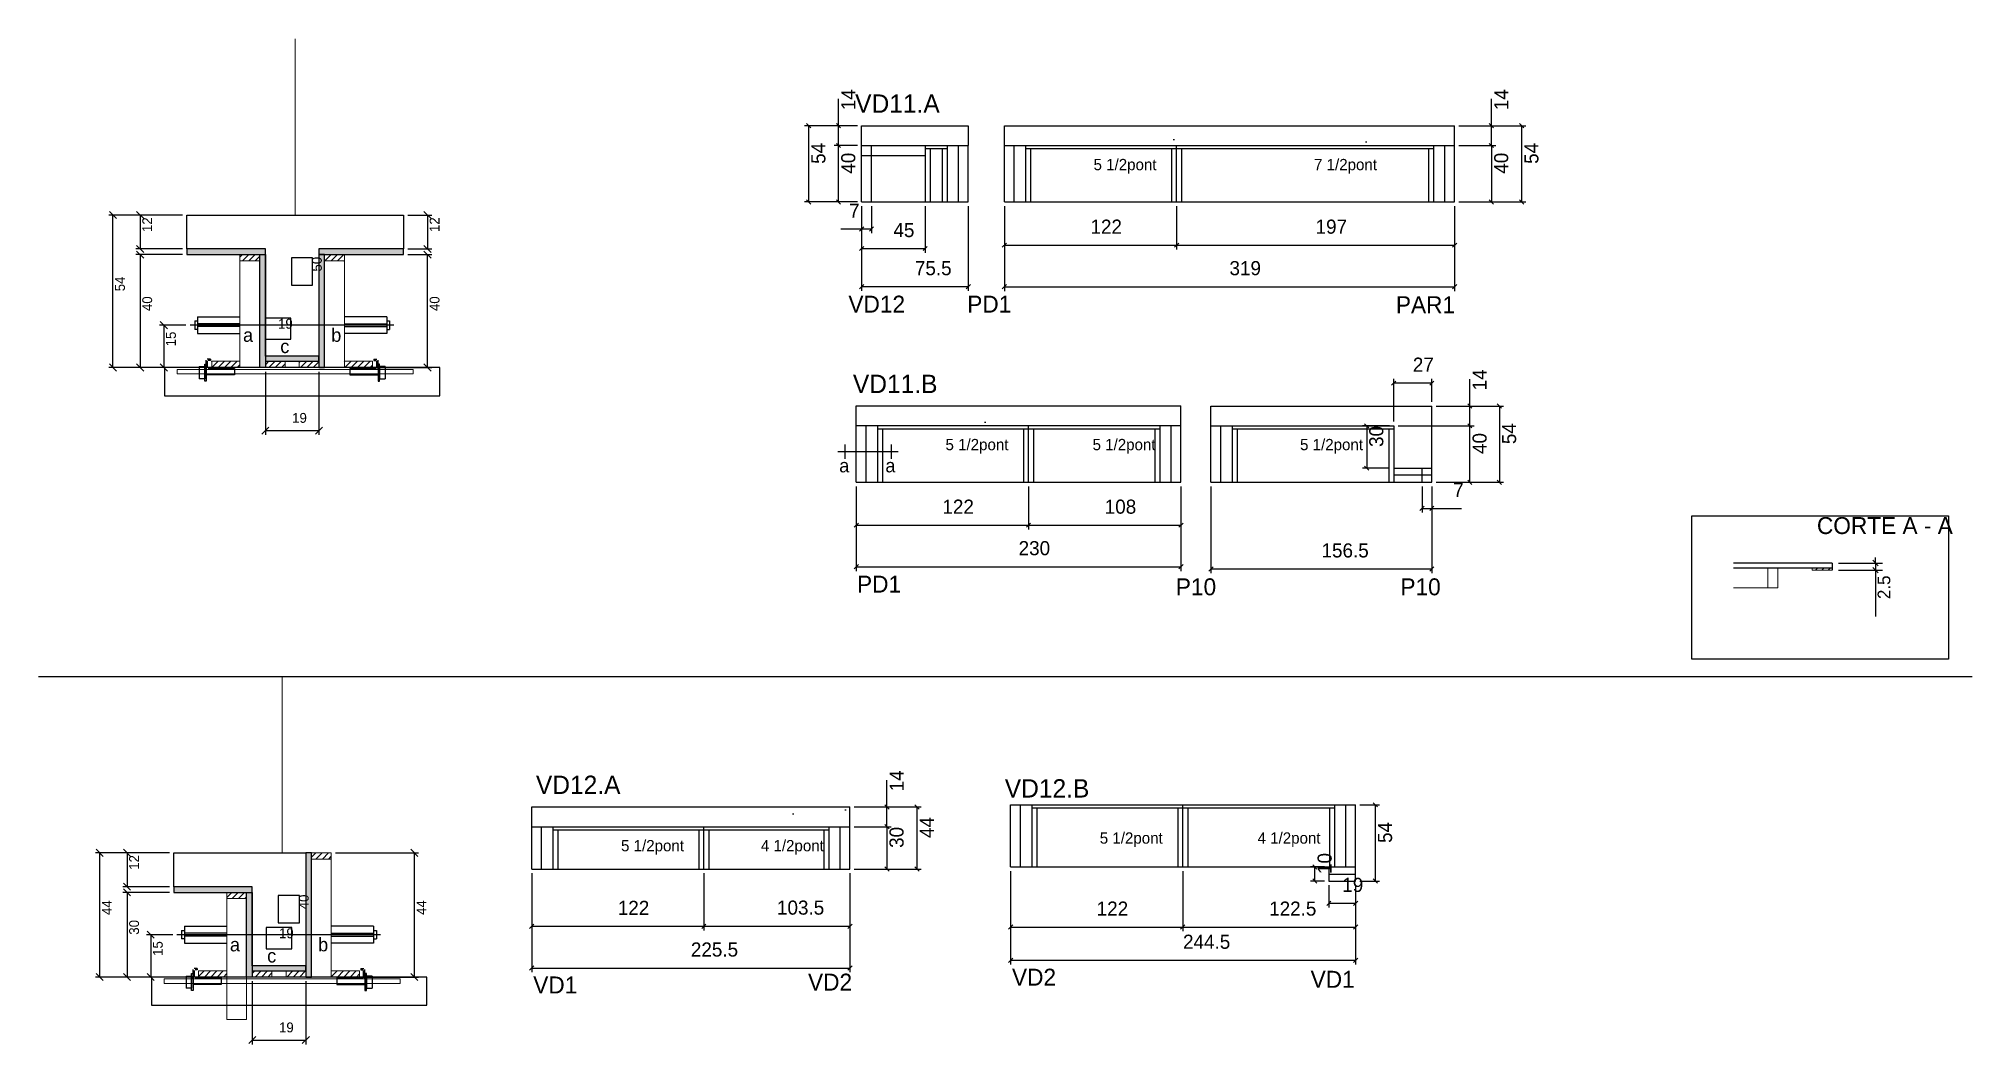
# Model space of a CAD drawing. Header units: metres. Extents: x 4978 to 6348, y 1765 to 2478.
import ezdxf

# ---------------------------------------------------------------- set-up
doc = ezdxf.new("R2010")
doc.units = ezdxf.units.M
for name, color, linetype in [('5', 7, 'Continuous'), ('barrote', 7, 'Continuous'), ('CONCRETO', 7, 'Continuous'), ('COTA', 7, 'Continuous'), ('Cota Seção (2x)', 7, 'Continuous'), ('Cotas', 7, 'Continuous'), ('detalhes', 7, 'Continuous'), ('Hachura', 7, 'Continuous'), ('Madeira', 7, 'Continuous'), ('NOMENCLATURA', 7, 'Continuous'), ('Painéis', 7, 'Continuous'), ('presilha', 7, 'Continuous'), ('SARR_2.2x7', 7, 'Continuous'), ('SARR_3.5x7', 7, 'Continuous'), ('SCO-___-LAJ', 7, 'Continuous'), ('TENSOR', 7, 'Continuous'), ('texto', 7, 'Continuous'), ('TEXTO PILAR', 7, 'Continuous'), ('Texto Seção', 7, 'Continuous')]:
    doc.layers.add(name, color=color, linetype=linetype)

msp = doc.modelspace()

# ---------------------------------------------------------------- hatches: boundary and pattern name
at = {"layer": 'COTA'}
h = msp.add_hatch(dxfattribs=at)
h.set_pattern_fill('AR-CONC')
h.paths.add_polyline_path([(5980.9, 2402), (5980.9, 2416), (5661.9, 2416), (5661.9, 2402), (5980.9, 2402)])
h = msp.add_hatch(dxfattribs=at)
h.set_pattern_fill('AR-CONC')
h.paths.add_polyline_path([(5787, 2203.5), (5787, 2217.5), (5557, 2217.5), (5557, 2203.5), (5787, 2203.5)])
h = msp.add_hatch(dxfattribs=at)
h.set_pattern_fill('AR-CONC')
h.paths.add_polyline_path([(5808.3, 2217.4), (5808.3, 2203.4), (5937.8, 2203.4), (5937.8, 2173.4), (5964.8, 2173.4), (5964.8, 2217.4), (5808.3, 2217.4)])
h = msp.add_hatch(dxfattribs=at)
h.set_pattern_fill('AR-CONC')
h.paths.add_polyline_path([(5552.5, 1919.3), (5552.5, 1933.3), (5327, 1933.3), (5327, 1919.3), (5552.5, 1919.3)])
at = {"layer": 'Hachura'}
h = msp.add_hatch(color=7, dxfattribs=at)
h.dxf.hatch_style = 1
h.paths.add_polyline_path([(5138.3, 2324.7), (5138.3, 2328.7), (5082.7, 2328.7), (5082.7, 2324.7), (5138.3, 2324.7)])
h = msp.add_hatch(dxfattribs=at)
h.set_pattern_fill('ANSI31')
h.paths.add_polyline_path([(5134.3, 2320.3), (5134.3, 2324.7), (5120.3, 2324.7), (5120.3, 2320.3), (5134.3, 2320.3)])
h = msp.add_hatch(color=7, dxfattribs=at)
h.dxf.hatch_style = 1
h.paths.add_polyline_path([(5138.3, 2324.7), (5134.3, 2324.7), (5134.3, 2244.7), (5138.3, 2244.7), (5138.3, 2324.7)])
h = msp.add_hatch(color=7, dxfattribs=at)
h.dxf.hatch_style = 1
h.paths.add_polyline_path([(5236.3, 2324.7), (5236.3, 2328.7), (5176.3, 2328.7), (5176.3, 2324.7), (5236.3, 2324.7)])
h = msp.add_hatch(color=7, dxfattribs=at)
h.dxf.hatch_style = 1
h.paths.add_polyline_path([(5180.3, 2324.7), (5176.3, 2324.7), (5176.3, 2244.7), (5180.3, 2244.7), (5180.3, 2324.7)])
h = msp.add_hatch(dxfattribs=at)
h.set_pattern_fill('ANSI31')
h.paths.add_polyline_path([(5180.3, 2320.3), (5180.3, 2324.7), (5194.3, 2324.7), (5194.3, 2320.3), (5180.3, 2320.3)])
h = msp.add_hatch(dxfattribs=at)
h.set_pattern_fill('ANSI31')
h.paths.add_polyline_path([(5100.3, 2244.7), (5100.3, 2249.1), (5120.3, 2249.1), (5120.3, 2244.7), (5100.3, 2244.7)])
h = msp.add_hatch(color=7, dxfattribs=at)
h.dxf.hatch_style = 1
h.paths.add_polyline_path([(5176.3, 2249.1), (5176.3, 2252.7), (5138.3, 2252.7), (5138.3, 2249.1), (5176.3, 2249.1)])
h = msp.add_hatch(dxfattribs=at)
h.set_pattern_fill('ANSI31')
h.paths.add_polyline_path([(5138.3, 2244.7), (5138.3, 2249.1), (5152.3, 2249.1), (5152.3, 2244.7), (5138.3, 2244.7)])
h = msp.add_hatch(dxfattribs=at)
h.set_pattern_fill('ANSI31')
h.paths.add_polyline_path([(5176.3, 2244.7), (5176.3, 2249.1), (5162.3, 2249.1), (5162.3, 2244.7), (5176.3, 2244.7)])
h = msp.add_hatch(dxfattribs=at)
h.set_pattern_fill('ANSI31')
h.paths.add_polyline_path([(5214.3, 2244.7), (5214.3, 2249.1), (5194.3, 2249.1), (5194.3, 2244.7), (5214.3, 2244.7)])
h = msp.add_hatch(dxfattribs=at)
h.set_pattern_fill('ANSI31')
h.paths.add_polyline_path([(6234.3, 2102.5), (6234.3, 2101.1), (6248.3, 2101.1), (6248.3, 2102.5), (6234.3, 2102.5)])
h = msp.add_hatch(color=7, dxfattribs=at)
h.dxf.hatch_style = 1
h.paths.add_polyline_path([(5171, 1900.8), (5167, 1900.8), (5167, 1812.8), (5171, 1812.8), (5171, 1900.8)])
h = msp.add_hatch(dxfattribs=at)
h.set_pattern_fill('ANSI31')
h.paths.add_polyline_path([(5171, 1896.4), (5171, 1900.8), (5185, 1900.8), (5185, 1896.4), (5171, 1896.4)])
h = msp.add_hatch(color=7, dxfattribs=at)
h.dxf.hatch_style = 1
h.paths.add_polyline_path([(5129, 1872.8), (5129, 1876.8), (5073.4, 1876.8), (5073.4, 1872.8), (5129, 1872.8)])
h = msp.add_hatch(dxfattribs=at)
h.set_pattern_fill('ANSI31')
h.paths.add_polyline_path([(5125, 1868.4), (5125, 1872.8), (5111, 1872.8), (5111, 1868.4), (5125, 1868.4)])
h = msp.add_hatch(color=7, dxfattribs=at)
h.dxf.hatch_style = 1
h.paths.add_polyline_path([(5129, 1872.8), (5125, 1872.8), (5125, 1812.8), (5129, 1812.8), (5129, 1872.8)])
h = msp.add_hatch(dxfattribs=at)
h.set_pattern_fill('ANSI31')
h.paths.add_polyline_path([(5091, 1812.8), (5091, 1817.2), (5111, 1817.2), (5111, 1812.8), (5091, 1812.8)])
h = msp.add_hatch(color=7, dxfattribs=at)
h.dxf.hatch_style = 1
h.paths.add_polyline_path([(5167, 1817.2), (5167, 1820.8), (5129, 1820.8), (5129, 1817.2), (5167, 1817.2)])
h = msp.add_hatch(dxfattribs=at)
h.set_pattern_fill('ANSI31')
h.paths.add_polyline_path([(5129, 1812.8), (5129, 1817.2), (5143, 1817.2), (5143, 1812.8), (5129, 1812.8)])
h = msp.add_hatch(dxfattribs=at)
h.set_pattern_fill('ANSI31')
h.paths.add_polyline_path([(5167, 1812.8), (5167, 1817.2), (5153, 1817.2), (5153, 1812.8), (5167, 1812.8)])
h = msp.add_hatch(dxfattribs=at)
h.set_pattern_fill('ANSI31')
h.paths.add_polyline_path([(5205, 1812.8), (5205, 1817.2), (5185, 1817.2), (5185, 1812.8), (5205, 1812.8)])

# ---------------------------------------------------------------- linework, layer by layer
at = {"color": 7, "lineweight": 25}
for p, q in [((5088.3, 2277.7), (5088.3, 2271.7)), ((5088.3, 2277.7), (5090.3, 2277.7)), ((5090.3, 2280.7), (5090.3, 2268.7)), ((5090.3, 2280.7), (5120.3, 2280.7)), ((5120.3, 2275.7), (5090.3, 2275.7)), ((5224.3, 2280.7), (5194.3, 2280.7)), ((5194.3, 2275.7), (5224.3, 2275.7)), ((5224.3, 2280.7), (5224.3, 2268.7)), ((5224.3, 2277.7), (5226.3, 2277.7)), ((5226.3, 2277.7), (5226.3, 2271.7)), ((5090.3, 2271.7), (5088.3, 2271.7)), ((5120.3, 2273.7), (5090.3, 2273.7)), ((5090.3, 2268.7), (5120.3, 2268.7)), ((5194.3, 2273.7), (5224.3, 2273.7)), ((5224.3, 2268.7), (5194.3, 2268.7)), ((5224.3, 2271.7), (5226.3, 2271.7)), ((5079, 1845.8), (5079, 1839.8)), ((5079, 1845.8), (5081, 1845.8)), ((5081, 1839.8), (5079, 1839.8)), ((5081, 1848.8), (5081, 1836.8)), ((5081, 1848.8), (5111, 1848.8)), ((5111, 1843.8), (5081, 1843.8)), ((5111, 1841.8), (5081, 1841.8)), ((5081, 1836.8), (5111, 1836.8)), ((5215, 1848.8), (5185, 1848.8)), ((5185, 1843.8), (5215, 1843.8)), ((5185, 1841.8), (5215, 1841.8)), ((5215, 1836.8), (5185, 1836.8)), ((5215, 1848.8), (5215, 1836.8)), ((5215, 1845.8), (5217, 1845.8)), ((5215, 1839.8), (5217, 1839.8)), ((5217, 1845.8), (5217, 1839.8))]:
    msp.add_line(p, q, dxfattribs=at)
at = {"layer": 'barrote', "color": 251, "lineweight": 25}
for points in [[(5066.8, 2224.7), (5262, 2224.7), (5262, 2244.7), (5066.8, 2244.7)], [(5057.6, 1792.8), (5252.7, 1792.8), (5252.7, 1812.8), (5057.6, 1812.8)]]:
    msp.add_lwpolyline(points, close=True, dxfattribs=at)
at = {"layer": 'CONCRETO', "color": 251, "lineweight": 25}
for points in [[(5082.7, 2328.7), (5082.7, 2352.7), (5236.3, 2352.7), (5236.3, 2328.7), (5176.3, 2328.7), (5176.3, 2252.7), (5138.3, 2252.7), (5138.3, 2328.7)], [(5073.4, 1876.8), (5073.4, 1900.8), (5167, 1900.8), (5167, 1872.8), (5167, 1872.8), (5167, 1820.8), (5129, 1820.8), (5129, 1876.8)]]:
    msp.add_lwpolyline(points, close=True, dxfattribs=at)
at = {"layer": 'COTA', "color": 4, "lineweight": 25}
for p, q in [((5544.4, 2416), (5544.4, 2435.1)), ((6007, 2416), (6007, 2435.1)), ((5557.8, 2416), (5520.2, 2416)), ((5523.2, 2416), (5523.2, 2362)), ((5557.8, 2416), (5541.4, 2416)), ((5544.4, 2402), (5544.4, 2416)), ((5983.9, 2416), (6010, 2416)), ((5983.9, 2416), (6031.4, 2416)), ((6007, 2402), (6007, 2416)), ((6028.4, 2416), (6028.4, 2362)), ((5557.8, 2402), (5541.4, 2402)), ((5557.8, 2402), (5541.4, 2402)), ((5544.4, 2362), (5544.4, 2402)), ((5983.9, 2402), (6010, 2402)), ((5983.9, 2402), (6010, 2402)), ((6007, 2402), (6007, 2362)), ((5557.8, 2362), (5520.2, 2362)), ((5557.8, 2362), (5541.4, 2362)), ((5560.8, 2359), (5560.8, 2299)), ((5560.8, 2359), (5560.8, 2339.8)), ((5560.8, 2359), (5560.8, 2326)), ((5567.8, 2359), (5567.8, 2339.8)), ((5605.8, 2359), (5605.8, 2326)), ((5636.3, 2359), (5636.3, 2299)), ((5661.9, 2359), (5661.9, 2328.4)), ((5661.9, 2359), (5661.9, 2298.9)), ((5783.9, 2359), (5783.9, 2328.4)), ((5783.9, 2359), (5783.9, 2328.4)), ((5980.9, 2359), (5980.9, 2328.4)), ((5980.9, 2359), (5980.9, 2298.9)), ((5983.9, 2362), (6010, 2362)), ((5983.9, 2362), (6031.4, 2362)), ((5079.7, 2352.7), (5027.3, 2352.7)), ((5030.3, 2244.7), (5030.3, 2352.7)), ((5079.7, 2352.7), (5046.6, 2352.7)), ((5049.6, 2352.7), (5049.6, 2328.7)), ((5239.3, 2352.7), (5256.2, 2352.7)), ((5253.2, 2352.7), (5253.2, 2328.7)), ((5560.8, 2342.8), (5546.1, 2342.8)), ((5567.8, 2342.8), (5560.8, 2342.8)), ((5661.9, 2331.4), (5783.9, 2331.4)), ((5783.9, 2331.4), (5980.9, 2331.4)), ((5079.7, 2328.7), (5046.6, 2328.7)), ((5079.7, 2324.7), (5046.6, 2324.7)), ((5049.6, 2324.7), (5049.6, 2244.7)), ((5239.3, 2328.7), (5256.2, 2328.7)), ((5239.3, 2324.7), (5256.2, 2324.7)), ((5253.2, 2244.7), (5253.2, 2324.7)), ((5560.8, 2329), (5605.8, 2329)), ((5560.8, 2302), (5636.3, 2302)), ((5661.9, 2301.9), (5980.9, 2301.9)), ((5082, 2274.7), (5063.4, 2274.7)), ((5066.4, 2274.7), (5066.4, 2244.7)), ((5101.7, 2244.7), (5027.3, 2244.7)), ((5101.7, 2244.7), (5046.6, 2244.7)), ((5082, 2244.7), (5063.4, 2244.7)), ((5138.3, 2241.7), (5138.3, 2197)), ((5176.3, 2241.7), (5176.3, 2197)), ((5212.9, 2244.7), (5256.2, 2244.7)), ((5937.8, 2206.4), (5937.8, 2236.6)), ((5964.8, 2233.6), (5937.8, 2233.6)), ((5964.8, 2220.4), (5964.8, 2236.6)), ((5991.7, 2217.4), (5991.7, 2236.5)), ((5967.8, 2217.4), (5994.7, 2217.4)), ((5967.8, 2217.4), (6015.6, 2217.4)), ((5991.7, 2203.4), (5991.7, 2217.4)), ((6012.6, 2217.4), (6012.6, 2163.4)), ((5138.3, 2200), (5176.3, 2200)), ((5934.8, 2203.4), (5915.6, 2203.4)), ((5918.6, 2203.4), (5918.6, 2173.4)), ((5940.8, 2203.4), (5994.7, 2203.4)), ((5967.8, 2203.4), (5994.7, 2203.4)), ((5991.7, 2163.4), (5991.7, 2203.4)), ((5934.8, 2173.4), (5915.6, 2173.4)), ((5557, 2160.5), (5557, 2130)), ((5557, 2160.5), (5557, 2100.5)), ((5679, 2160.5), (5679, 2130)), ((5679, 2160.5), (5679, 2130)), ((5787, 2160.5), (5787, 2130)), ((5787, 2160.5), (5787, 2100.5)), ((5808.3, 2160.4), (5808.3, 2099)), ((5957.8, 2160.4), (5957.8, 2141.9)), ((5964.8, 2160.4), (5964.8, 2099)), ((5964.8, 2160.4), (5964.8, 2141.9)), ((5967.8, 2163.4), (5994.7, 2163.4)), ((5967.8, 2163.4), (6015.6, 2163.4)), ((5957.8, 2144.9), (5964.8, 2144.9)), ((5964.8, 2144.9), (5985.8, 2144.9)), ((5557, 2133), (5679, 2133)), ((5679, 2133), (5787, 2133)), ((6279.1, 2106.1), (6279.1, 2110.1)), ((5557, 2103.5), (5787, 2103.5)), ((5808.3, 2102), (5964.8, 2102)), ((6252.8, 2106.1), (6284.1, 2106.1)), ((6252.8, 2101.1), (6284.1, 2101.1)), ((6279.1, 2106.1), (6279.1, 2101.1)), ((6279.1, 2101.1), (6279.1, 2068.2)), ((5578.7, 1933.3), (5578.7, 1952.4)), ((5555.5, 1933.3), (5581.7, 1933.3)), ((5555.5, 1933.3), (5603, 1933.3)), ((5578.7, 1919.3), (5578.7, 1933.3)), ((5600, 1933.3), (5600, 1889.3)), ((5913.8, 1934.8), (5927.7, 1934.8)), ((5924.7, 1934.8), (5924.7, 1880.8)), ((5555.5, 1919.3), (5581.7, 1919.3)), ((5555.5, 1919.3), (5581.7, 1919.3)), ((5578.7, 1919.3), (5578.7, 1889.3)), ((5070.4, 1900.8), (5018, 1900.8)), ((5021, 1812.8), (5021, 1900.8)), ((5070.4, 1900.8), (5037.3, 1900.8)), ((5040.3, 1900.8), (5040.3, 1876.8)), ((5188, 1900.8), (5246.9, 1900.8)), ((5243.9, 1812.8), (5243.9, 1900.8)), ((5888.8, 1890.8), (5878.9, 1890.8)), ((5881.9, 1880.8), (5881.9, 1890.8)), ((5327, 1886.3), (5327, 1845.8)), ((5327, 1886.3), (5327, 1816.2)), ((5449, 1886.3), (5449, 1845.8)), ((5449, 1886.3), (5449, 1845.8)), ((5552.5, 1886.3), (5552.5, 1845.8)), ((5552.5, 1886.3), (5552.5, 1816.2)), ((5555.5, 1889.3), (5581.7, 1889.3)), ((5555.5, 1889.3), (5603, 1889.3)), ((5666.3, 1887.8), (5666.3, 1845.2)), ((5666.3, 1887.8), (5666.3, 1821.7)), ((5788.3, 1887.8), (5788.3, 1845.2)), ((5788.3, 1887.8), (5788.3, 1845.2)), ((5888.8, 1880.8), (5878.9, 1880.8)), ((5891.8, 1877.8), (5891.8, 1862)), ((5910.8, 1877.8), (5910.8, 1845.2)), ((5910.8, 1877.8), (5910.8, 1821.7)), ((5910.8, 1877.8), (5910.8, 1862)), ((5913.8, 1880.8), (5927.7, 1880.8)), ((5070.4, 1876.8), (5037.3, 1876.8)), ((5070.4, 1872.8), (5037.3, 1872.8)), ((5040.3, 1872.8), (5040.3, 1812.8)), ((5910.8, 1865), (5891.8, 1865)), ((5072.7, 1842.8), (5054.1, 1842.8)), ((5057.1, 1842.8), (5057.1, 1812.8)), ((5327, 1848.8), (5449, 1848.8)), ((5449, 1848.8), (5552.5, 1848.8)), ((5666.3, 1848.2), (5788.3, 1848.2)), ((5788.3, 1848.2), (5910.8, 1848.2)), ((5666.3, 1824.7), (5910.8, 1824.7)), ((5092.4, 1812.8), (5018, 1812.8)), ((5092.4, 1812.8), (5037.3, 1812.8)), ((5072.7, 1812.8), (5054.1, 1812.8)), ((5129, 1809.8), (5129, 1765.1)), ((5167, 1809.8), (5167, 1765.1)), ((5203.6, 1812.8), (5246.9, 1812.8)), ((5327, 1819.2), (5552.5, 1819.2)), ((5129, 1768.1), (5167, 1768.1))]:
    msp.add_line(p, q, dxfattribs=at)
at = {"layer": 'COTA', "color": 0, "lineweight": 25}
for p, q in [((5524.7, 2414.5), (5521.7, 2417.5)), ((5545.9, 2414.5), (5542.9, 2417.5)), ((6008.5, 2414.5), (6005.5, 2417.5)), ((6029.9, 2414.5), (6026.9, 2417.5)), ((5545.9, 2400.5), (5542.9, 2403.5)), ((5542.9, 2403.5), (5545.9, 2400.5)), ((6008.5, 2400.5), (6005.5, 2403.5)), ((6005.5, 2403.5), (6008.5, 2400.5)), ((5521.7, 2363.5), (5524.7, 2360.5)), ((5542.9, 2363.5), (5545.9, 2360.5)), ((6005.5, 2363.5), (6008.5, 2360.5)), ((6026.9, 2363.5), (6029.9, 2360.5)), ((5562.3, 2344.3), (5559.3, 2341.3)), ((5566.3, 2341.3), (5569.3, 2344.3)), ((5562.3, 2330.5), (5559.3, 2327.5)), ((5604.3, 2327.5), (5607.3, 2330.5)), ((5663.4, 2332.9), (5660.4, 2329.9)), ((5782.4, 2329.9), (5785.4, 2332.9)), ((5785.4, 2332.9), (5782.4, 2329.9)), ((5979.4, 2329.9), (5982.4, 2332.9)), ((5562.3, 2303.5), (5559.3, 2300.5)), ((5634.8, 2300.5), (5637.8, 2303.5)), ((5663.4, 2303.4), (5660.4, 2300.4)), ((5979.4, 2300.4), (5982.4, 2303.4)), ((5939.3, 2235.1), (5936.3, 2232.1)), ((5963.3, 2232.1), (5966.3, 2235.1)), ((5993.2, 2215.9), (5990.2, 2218.9)), ((6014.1, 2215.9), (6011.1, 2218.9)), ((5920.1, 2201.9), (5917.1, 2204.9)), ((5993.2, 2201.9), (5990.2, 2204.9)), ((5990.2, 2204.9), (5993.2, 2201.9)), ((5917.1, 2174.9), (5920.1, 2171.9)), ((5990.2, 2164.9), (5993.2, 2161.9)), ((6011.1, 2164.9), (6014.1, 2161.9)), ((5959.3, 2146.4), (5956.3, 2143.4)), ((5963.3, 2143.4), (5966.3, 2146.4)), ((5558.5, 2134.5), (5555.5, 2131.5)), ((5677.5, 2131.5), (5680.5, 2134.5)), ((5680.5, 2134.5), (5677.5, 2131.5)), ((5785.5, 2131.5), (5788.5, 2134.5)), ((5558.5, 2105), (5555.5, 2102)), ((5785.5, 2102), (5788.5, 2105)), ((5809.8, 2103.5), (5806.8, 2100.5)), ((5963.3, 2100.5), (5966.3, 2103.5)), ((5580.2, 1931.8), (5577.2, 1934.8)), ((5601.5, 1931.8), (5598.5, 1934.8)), ((5926.2, 1933.3), (5923.2, 1936.3)), ((5580.2, 1917.8), (5577.2, 1920.8)), ((5577.2, 1920.8), (5580.2, 1917.8)), ((5577.2, 1890.8), (5580.2, 1887.8)), ((5598.5, 1890.8), (5601.5, 1887.8)), ((5883.4, 1889.3), (5880.4, 1892.3)), ((5880.4, 1882.3), (5883.4, 1879.3)), ((5923.2, 1882.3), (5926.2, 1879.3)), ((5893.3, 1866.5), (5890.3, 1863.5)), ((5909.3, 1863.5), (5912.3, 1866.5)), ((5328.5, 1850.3), (5325.5, 1847.3)), ((5447.5, 1847.3), (5450.5, 1850.3)), ((5450.5, 1850.3), (5447.5, 1847.3)), ((5551, 1847.3), (5554, 1850.3)), ((5667.8, 1849.7), (5664.8, 1846.7)), ((5786.8, 1846.7), (5789.8, 1849.7)), ((5789.8, 1849.7), (5786.8, 1846.7)), ((5909.3, 1846.7), (5912.3, 1849.7)), ((5667.8, 1826.2), (5664.8, 1823.2)), ((5909.3, 1823.2), (5912.3, 1826.2)), ((5328.5, 1820.7), (5325.5, 1817.7)), ((5551, 1817.7), (5554, 1820.7))]:
    msp.add_line(p, q, dxfattribs=at)
at = {"layer": 'COTA', "color": 241, "lineweight": 25}
for p, q in [((5560.8, 2402), (5560.8, 2416)), ((5560.8, 2416), (5636.3, 2416)), ((5636.3, 2416), (5636.3, 2402)), ((5661.9, 2402), (5661.9, 2416)), ((5661.9, 2416), (5980.9, 2416)), ((5980.9, 2402), (5980.9, 2416)), ((5557, 2203.5), (5557, 2217.5)), ((5557, 2217.5), (5787, 2217.5)), ((5787, 2203.5), (5787, 2217.5)), ((5808.3, 2203.4), (5808.3, 2217.4)), ((5808.3, 2217.4), (5964.8, 2217.4)), ((5964.8, 2173.4), (5964.8, 2217.4)), ((4977.7, 2025.8), (6347.7, 2025.8)), ((5327, 1919.3), (5327, 1933.3)), ((5327, 1933.3), (5552.5, 1933.3)), ((5552.5, 1919.3), (5552.5, 1933.3))]:
    msp.add_line(p, q, dxfattribs=at)
at = {"layer": 'COTA', "color": 0, "lineweight": 25}
for points in [[(5032.8, 2350.2), (5027.8, 2355.2)], [(5052.1, 2350.2), (5047.1, 2355.2)], [(5255.7, 2350.2), (5250.7, 2355.2)], [(5047.1, 2331.2), (5052.1, 2326.2)], [(5250.7, 2331.2), (5255.7, 2326.2)], [(5052.1, 2322.2), (5047.1, 2327.2)], [(5255.7, 2322.2), (5250.7, 2327.2)], [(5068.9, 2272.2), (5063.9, 2277.2)], [(5027.8, 2247.2), (5032.8, 2242.2)], [(5047.1, 2247.2), (5052.1, 2242.2)], [(5063.9, 2247.2), (5068.9, 2242.2)], [(5250.7, 2247.2), (5255.7, 2242.2)], [(5140.8, 2202.5), (5135.8, 2197.5)], [(5173.8, 2197.5), (5178.8, 2202.5)], [(6277.1, 2108.1), (6281.1, 2104.1)], [(6281.1, 2099.1), (6277.1, 2103.1)], [(5023.5, 1898.3), (5018.5, 1903.3)], [(5042.8, 1898.3), (5037.8, 1903.3)], [(5246.4, 1898.3), (5241.4, 1903.3)], [(5037.8, 1879.3), (5042.8, 1874.3)], [(5042.8, 1870.3), (5037.8, 1875.3)], [(5059.6, 1840.3), (5054.6, 1845.3)], [(5018.5, 1815.3), (5023.5, 1810.3)], [(5037.8, 1815.3), (5042.8, 1810.3)], [(5054.6, 1815.3), (5059.6, 1810.3)], [(5241.4, 1815.3), (5246.4, 1810.3)], [(5131.5, 1770.6), (5126.5, 1765.6)], [(5164.5, 1765.6), (5169.5, 1770.6)]]:
    msp.add_lwpolyline(points, dxfattribs=at)
at = {"layer": 'Cota Seção (2x)', "color": 180, "lineweight": 25}
for p, q in [((5171.8, 2322.4), (5156.8, 2322.4)), ((5156.8, 2322.4), (5156.8, 2303)), ((5171.8, 2303), (5171.8, 2322.4)), ((5156.8, 2303), (5171.8, 2303)), ((5156.3, 2279.7), (5138.3, 2279.7)), ((5138.3, 2279.7), (5138.3, 2264.7)), ((5156.3, 2264.7), (5156.3, 2279.7)), ((5138.3, 2264.7), (5156.3, 2264.7)), ((5162.5, 1870.5), (5147.5, 1870.5)), ((5147.5, 1870.5), (5147.5, 1851.2)), ((5162.5, 1851.2), (5162.5, 1870.5)), ((5147.5, 1851.2), (5162.5, 1851.2)), ((5157, 1847.8), (5139, 1847.8)), ((5139, 1847.8), (5139, 1832.8)), ((5157, 1832.8), (5157, 1847.8)), ((5139, 1832.8), (5157, 1832.8))]:
    msp.add_line(p, q, dxfattribs=at)
at = {"layer": 'Cotas', "color": 1, "lineweight": 25}
msp.add_lwpolyline([(6149, 2139.5), (6330.9, 2139.5), (6330.9, 2038), (6149, 2038)], close=True, dxfattribs=at)
at = {"layer": 'Madeira', "color": 126, "lineweight": 18}
for points in [[(5134.3, 2320.3), (5134.3, 2324.7), (5120.3, 2324.7), (5120.3, 2320.3)], [(5134.3, 2324.7), (5120.3, 2324.7), (5120.3, 2244.7), (5134.3, 2244.7)], [(5180.3, 2320.3), (5180.3, 2324.7), (5194.3, 2324.7), (5194.3, 2320.3)], [(5180.3, 2324.7), (5194.3, 2324.7), (5194.3, 2244.7), (5180.3, 2244.7)], [(5100.3, 2244.7), (5100.3, 2249.1), (5120.3, 2249.1), (5120.3, 2244.7)], [(5138.3, 2244.7), (5138.3, 2249.1), (5152.3, 2249.1), (5152.3, 2244.7)], [(5176.3, 2244.7), (5176.3, 2249.1), (5162.3, 2249.1), (5162.3, 2244.7)], [(5214.3, 2244.7), (5214.3, 2249.1), (5194.3, 2249.1), (5194.3, 2244.7)], [(6209.9, 2088.5), (6209.9, 2102.5), (6202.9, 2102.5), (6202.9, 2088.5)], [(6234.3, 2102.5), (6248.3, 2102.5), (6248.3, 2101.1), (6234.3, 2101.1)], [(5171, 1896.4), (5171, 1900.8), (5185, 1900.8), (5185, 1896.4)], [(5171, 1900.8), (5185, 1900.8), (5185, 1812.8), (5171, 1812.8)], [(5125, 1868.4), (5125, 1872.8), (5111, 1872.8), (5111, 1868.4)], [(5125, 1872.8), (5111, 1872.8), (5111, 1782.8), (5125, 1782.8)], [(5091, 1812.8), (5091, 1817.2), (5111, 1817.2), (5111, 1812.8)], [(5129, 1812.8), (5129, 1817.2), (5143, 1817.2), (5143, 1812.8)], [(5167, 1812.8), (5167, 1817.2), (5153, 1817.2), (5153, 1812.8)], [(5205, 1812.8), (5205, 1817.2), (5185, 1817.2), (5185, 1812.8)]]:
    msp.add_lwpolyline(points, close=True, dxfattribs=at)
msp.add_lwpolyline([(6209.9, 2102.5), (6209.9, 2088.5), (6178.5, 2088.5)], dxfattribs=at)
at = {"layer": 'NOMENCLATURA', "color": 7, "lineweight": 25}
for p, q in [((5543.9, 2185.1), (5586.6, 2185.1)), ((5548.9, 2190.1), (5548.9, 2180.1)), ((5581.6, 2190.1), (5581.6, 2180.1))]:
    msp.add_line(p, q, dxfattribs=at)
at = {"layer": 'Painéis', "color": 200, "lineweight": 25}
for p, q in [((5560.8, 2402), (5636.3, 2402)), ((5560.8, 2362), (5560.8, 2402)), ((5636.3, 2362), (5636.3, 2402)), ((5661.9, 2402), (5980.9, 2402)), ((5661.9, 2362), (5661.9, 2402)), ((5783.9, 2362), (5783.9, 2402)), ((5980.9, 2362), (5980.9, 2402)), ((5560.8, 2362), (5636.3, 2362)), ((5661.9, 2362), (5980.9, 2362)), ((5557, 2203.5), (5787, 2203.5)), ((5557, 2163.5), (5557, 2203.5)), ((5679, 2163.5), (5679, 2203.5)), ((5787, 2163.5), (5787, 2203.5)), ((5808.3, 2203.4), (5937.8, 2203.4)), ((5808.3, 2163.4), (5808.3, 2203.4)), ((5937.8, 2203.4), (5937.8, 2173.4)), ((5937.8, 2173.4), (5964.8, 2173.4)), ((5964.8, 2163.4), (5964.8, 2173.4)), ((5557, 2163.5), (5787, 2163.5)), ((5808.3, 2163.4), (5964.8, 2163.4)), ((6248.3, 2106.1), (6178.5, 2106.1)), ((6248.3, 2102.5), (6178.5, 2102.5)), ((6248.3, 2106.1), (6248.3, 2101.1)), ((5666.3, 1934.8), (5910.8, 1934.8)), ((5666.3, 1890.8), (5666.3, 1934.8)), ((5788.3, 1890.8), (5788.3, 1934.8)), ((5910.8, 1880.8), (5910.8, 1934.8)), ((5327, 1919.3), (5552.5, 1919.3)), ((5327, 1889.3), (5327, 1919.3)), ((5449, 1889.3), (5449, 1919.3)), ((5552.5, 1889.3), (5552.5, 1919.3)), ((5666.3, 1890.8), (5891.8, 1890.8)), ((5891.8, 1890.8), (5891.8, 1880.8)), ((5327, 1889.3), (5552.5, 1889.3)), ((5891.8, 1880.8), (5910.8, 1880.8))]:
    msp.add_line(p, q, dxfattribs=at)
for points in [[(5138.3, 2324.7), (5138.3, 2328.7), (5082.7, 2328.7), (5082.7, 2324.7)], [(5134.3, 2324.7), (5138.3, 2324.7), (5138.3, 2244.7), (5134.3, 2244.7)], [(5236.3, 2324.7), (5236.3, 2328.7), (5176.3, 2328.7), (5176.3, 2324.7)], [(5180.3, 2324.7), (5176.3, 2324.7), (5176.3, 2244.7), (5180.3, 2244.7)], [(5176.3, 2249.1), (5176.3, 2252.7), (5138.3, 2252.7), (5138.3, 2249.1)], [(5171, 1900.8), (5167, 1900.8), (5167, 1812.8), (5171, 1812.8)], [(5129, 1872.8), (5129, 1876.8), (5073.4, 1876.8), (5073.4, 1872.8)], [(5125, 1872.8), (5129, 1872.8), (5129, 1812.8), (5125, 1812.8)], [(5167, 1817.2), (5167, 1820.8), (5129, 1820.8), (5129, 1817.2)]]:
    msp.add_lwpolyline(points, close=True, dxfattribs=at)
at = {"layer": 'presilha', "color": 1, "lineweight": 25}
for p, q in [((5095.4, 2247.1), (5096.4, 2247.1)), ((5095.4, 2235.1), (5095.4, 2247.1)), ((5096.4, 2243.8), (5096.4, 2250)), ((5096.4, 2247.1), (5096.4, 2235.1)), ((5099.4, 2250.7), (5097.2, 2250.7)), ((5097.4, 2244.5), (5097.4, 2249.4)), ((5099.4, 2249.7), (5097.8, 2249.7)), ((5099.4, 2250.7), (5099.4, 2249.7)), ((5215.2, 2250.7), (5215.2, 2249.7)), ((5215.2, 2250.7), (5217.4, 2250.7)), ((5215.2, 2249.7), (5216.8, 2249.7)), ((5217.2, 2244.5), (5217.2, 2249.4)), ((5218.2, 2243.8), (5218.2, 2250)), ((5219.2, 2247.1), (5218.2, 2247.1)), ((5218.2, 2247.1), (5218.2, 2235.1)), ((5219.2, 2235.1), (5219.2, 2247.1)), ((5091.4, 2245.4), (5095.4, 2245.4)), ((5091.4, 2245.4), (5091.4, 2236.7)), ((5095.4, 2236.7), (5091.4, 2236.7)), ((5095.4, 2245.4), (5095.4, 2236.7)), ((5096.4, 2235.1), (5095.4, 2235.1)), ((5116.4, 2239.5), (5096.4, 2239.5)), ((5116.4, 2244.1), (5097.8, 2244.1)), ((5116.4, 2244.1), (5116.4, 2239.5)), ((5198.2, 2244.1), (5198.2, 2239.5)), ((5198.2, 2244.1), (5216.8, 2244.1)), ((5198.2, 2239.5), (5218.2, 2239.5)), ((5218.2, 2235.1), (5219.2, 2235.1)), ((5223.2, 2245.4), (5219.2, 2245.4)), ((5219.2, 2245.4), (5219.2, 2236.7)), ((5219.2, 2236.7), (5223.2, 2236.7)), ((5223.2, 2245.4), (5223.2, 2236.7)), ((5082.1, 1813.5), (5086.1, 1813.5)), ((5082.1, 1813.5), (5082.1, 1804.9)), ((5086.1, 1815.2), (5087.1, 1815.2)), ((5086.1, 1803.2), (5086.1, 1815.2)), ((5086.1, 1813.5), (5086.1, 1804.9)), ((5087.1, 1812), (5087.1, 1818.1)), ((5087.1, 1815.2), (5087.1, 1803.2)), ((5090.1, 1818.9), (5087.9, 1818.9)), ((5088.1, 1812.6), (5088.1, 1817.5)), ((5090.1, 1817.9), (5088.5, 1817.9)), ((5107.1, 1812.2), (5088.5, 1812.2)), ((5090.1, 1818.9), (5090.1, 1817.9)), ((5107.1, 1812.2), (5107.1, 1807.6)), ((5188.9, 1812.2), (5188.9, 1807.6)), ((5188.9, 1812.2), (5207.5, 1812.2)), ((5205.9, 1818.9), (5205.9, 1817.9)), ((5205.9, 1818.9), (5208.1, 1818.9)), ((5205.9, 1817.9), (5207.5, 1817.9)), ((5207.9, 1812.6), (5207.9, 1817.5)), ((5208.9, 1812), (5208.9, 1818.1)), ((5209.9, 1815.2), (5208.9, 1815.2)), ((5208.9, 1815.2), (5208.9, 1803.2)), ((5209.9, 1803.2), (5209.9, 1815.2)), ((5213.9, 1813.5), (5209.9, 1813.5)), ((5209.9, 1813.5), (5209.9, 1804.9)), ((5213.9, 1813.5), (5213.9, 1804.9)), ((5086.1, 1804.9), (5082.1, 1804.9)), ((5087.1, 1803.2), (5086.1, 1803.2)), ((5107.1, 1807.6), (5087.1, 1807.6)), ((5188.9, 1807.6), (5208.9, 1807.6)), ((5208.9, 1803.2), (5209.9, 1803.2)), ((5209.9, 1804.9), (5213.9, 1804.9))]:
    msp.add_line(p, q, dxfattribs=at)
at = {"layer": 'SARR_2.2x7', "color": 40, "lineweight": 25}
for p, q in [((5567.8, 2362), (5567.8, 2402)), ((5605.8, 2399.8), (5621.3, 2399.8)), ((5629.3, 2362), (5629.3, 2402)), ((5668.9, 2362), (5668.9, 2402)), ((5676.9, 2399.8), (5783.9, 2399.8)), ((5783.9, 2399.8), (5965.9, 2399.8)), ((5973.9, 2362), (5973.9, 2402)), ((5560.8, 2395), (5605.8, 2395)), ((5564, 2163.5), (5564, 2203.5)), ((5572, 2201.3), (5679, 2201.3)), ((5679, 2201.3), (5772, 2201.3)), ((5780, 2163.5), (5780, 2203.5)), ((5815.3, 2163.4), (5815.3, 2203.4)), ((5823.3, 2201.2), (5937.8, 2201.2)), ((5964.8, 2168.4), (5937.8, 2168.4)), ((5957.8, 2163.4), (5957.8, 2173.4)), ((5673.3, 1890.8), (5673.3, 1934.8)), ((5681.3, 1932.6), (5788.3, 1932.6)), ((5788.3, 1932.6), (5895.8, 1932.6)), ((5903.8, 1890.8), (5903.8, 1934.8)), ((5334, 1889.3), (5334, 1919.3)), ((5545.5, 1889.3), (5545.5, 1919.3)), ((5342, 1917.1), (5449, 1917.1)), ((5449, 1917.1), (5537.5, 1917.1)), ((5891.8, 1890.8), (5910.8, 1890.8)), ((5891.8, 1885.8), (5910.8, 1885.8))]:
    msp.add_line(p, q, dxfattribs=at)
at = {"layer": 'SARR_3.5x7', "color": 81, "lineweight": 25}
for p, q in [((5605.8, 2402), (5605.8, 2362)), ((5609.3, 2399.8), (5609.3, 2362)), ((5617.8, 2399.8), (5617.8, 2362)), ((5621.3, 2402), (5621.3, 2362)), ((5676.9, 2402), (5676.9, 2362)), ((5680.4, 2399.8), (5680.4, 2362)), ((5780.4, 2399.8), (5780.4, 2362)), ((5787.4, 2399.8), (5787.4, 2362)), ((5962.4, 2399.8), (5962.4, 2362)), ((5965.9, 2402), (5965.9, 2362)), ((5572, 2203.5), (5572, 2163.5)), ((5575.5, 2201.3), (5575.5, 2163.5)), ((5675.5, 2201.3), (5675.5, 2163.5)), ((5682.5, 2201.3), (5682.5, 2163.5)), ((5768.5, 2201.3), (5768.5, 2163.5)), ((5772, 2203.5), (5772, 2163.5)), ((5823.3, 2203.4), (5823.3, 2163.4)), ((5826.8, 2201.2), (5826.8, 2163.4)), ((5934.3, 2201.2), (5934.3, 2163.4)), ((5937.8, 2203.4), (5937.8, 2163.4)), ((5681.3, 1934.8), (5681.3, 1890.8)), ((5684.8, 1932.6), (5684.8, 1890.8)), ((5784.8, 1932.6), (5784.8, 1890.8)), ((5791.8, 1932.6), (5791.8, 1890.8)), ((5892.3, 1932.6), (5892.3, 1890.8)), ((5895.8, 1934.8), (5895.8, 1890.8)), ((5342, 1919.3), (5342, 1889.3)), ((5537.5, 1919.3), (5537.5, 1889.3)), ((5345.5, 1917.1), (5345.5, 1889.3)), ((5445.5, 1917.1), (5445.5, 1889.3)), ((5452.5, 1917.1), (5452.5, 1889.3)), ((5534, 1917.1), (5534, 1889.3))]:
    msp.add_line(p, q, dxfattribs=at)
at = {"layer": 'SCO-___-LAJ', "color": 1, "lineweight": 0}
for points in [[(5075.8, 2243.4), (5243.1, 2243.4), (5243.1, 2240.2), (5075.8, 2240.2)], [(5066.6, 1811.5), (5233.9, 1811.5), (5233.9, 1808.3), (5066.6, 1808.3)]]:
    msp.add_lwpolyline(points, close=True, dxfattribs=at)
at = {"layer": 'TENSOR', "color": 3, "lineweight": 25}
for p, q in [((5229.3, 2274.7), (5085, 2274.7)), ((5220, 1842.8), (5075.7, 1842.8))]:
    msp.add_line(p, q, dxfattribs=at)
at = {"layer": 'Texto Seção', "color": 252, "lineweight": 15}
for p, q in [((5159.5, 2352.7), (5159.5, 2477.7)), ((5150.2, 1900.8), (5150.2, 2025.8))]:
    msp.add_line(p, q, dxfattribs=at)

# ---------------------------------------------------------------- texts
at = {"layer": '5', "color": 5, "lineweight": 25}
for s, p in [('VD12', (5551.4, 2283.6)), ('PD1', (5635.6, 2283.6)), ('PAR1', (5939.3, 2283.2)), ('PD1', (5557.5, 2085.2)), ('P10', (5783.4, 2083.3)), ('P10', (5942.5, 2083.3)), ('VD1', (5328.1, 1801.2)), ('VD2', (5522.8, 1803.2)), ('VD2', (5667.3, 1806.7)), ('VD1', (5878.9, 1805.2))]:
    msp.add_text(s, height=12, rotation=0, dxfattribs=at).set_placement(p)
at = {"layer": 'COTA', "color": 240, "lineweight": 25}
for s, height, p in [('14', 10, (5556.4, 2427)), ('14', 10, (6019, 2427)), ('54', 10, (5535.1, 2389)), ('54', 10, (6040.3, 2389)), ('40', 10, (5556.3, 2382)), ('40', 10, (6018.9, 2382)), ('14', 10, (6003.6, 2228.5)), ('30', 10, (5930.4, 2188.4)), ('40', 10, (6003.6, 2183.4)), ('54', 10, (6024.5, 2190.4)), ('2.5', 9, (6289.6, 2080.6)), ('14', 10, (5590.6, 1944.4)), ('30', 10, (5590.5, 1904.3)), ('44', 10, (5612, 1911.3)), ('54', 10, (5936.6, 1907.8)), ('10', 10, (5893.8, 1885.8))]:
    msp.add_text(s, height=height, rotation=90, dxfattribs=at).set_placement(p)
for s, p in [('7', (5551.9, 2350.8)), ('45', (5583.3, 2337.1)), ('122', (5722.9, 2339.5)), ('197', (5882.4, 2339.5)), ('75.5', (5598.5, 2310.1)), ('319', (5821.4, 2310.1)), ('27', (5951.3, 2241.7)), ('122', (5618, 2141.1)), ('108', (5733, 2141.1)), ('7', (5979.9, 2152.9)), ('230', (5672, 2111.7)), ('156.5', (5886.6, 2110.1)), ('19', (5901.3, 1873.1)), ('122', (5388, 1856.8)), ('103.5', (5500.8, 1857)), ('122', (5727.3, 1856.3)), ('122.5', (5849.5, 1856.3)), ('225.5', (5439.8, 1827.3)), ('244.5', (5788.5, 1832.8))]:
    msp.add_text(s, height=10, dxfattribs=at).set_placement(p)
at = {"layer": 'COTA', "color": 1, "lineweight": 25}
for s, p in [('12', (5058.1, 2340.7)), ('12', (5261.7, 2340.7)), ('54', (5038.8, 2298.7)), ('40', (5058.1, 2284.7)), ('40', (5261.7, 2284.7)), ('15', (5074.9, 2259.7)), ('12', (5048.8, 1888.8)), ('44', (5029.5, 1856.8)), ('44', (5252.4, 1856.8)), ('30', (5048.8, 1842.8)), ('15', (5065.6, 1827.8))]:
    msp.add_text(s, height=7, rotation=90, dxfattribs=at).set_placement(p)
for p in [(5157.3, 2205.5), (5148, 1773.6)]:
    msp.add_text('19', height=7, dxfattribs=at).set_placement(p)
at = {"layer": 'Cota Seção (2x)', "color": 1, "lineweight": 25}
for s, p in [('50', (5178.3, 2312.7)), ('40', (5169, 1860.8))]:
    msp.add_text(s, height=7, rotation=90, dxfattribs=at).set_placement(p)
for p in [(5147.3, 2272.2), (5148, 1840.3)]:
    msp.add_text('19', height=7, dxfattribs=at).set_placement(p)
at = {"layer": 'detalhes', "color": 4, "lineweight": 25}
for s, p in [('a', (5122.5, 2262.9)), ('c', (5148.9, 2254.9)), ('b', (5185, 2262.9)), ('a', (5544.9, 2170.4)), ('a', (5577.6, 2170.4)), ('a', (5113.2, 1831)), ('b', (5175.7, 1831)), ('c', (5139.6, 1823.1))]:
    msp.add_text(s, height=9.6, dxfattribs=at).set_placement(p)
at = {"layer": 'texto', "color": 2, "lineweight": 25}
for s, p in [('5 1/2pont', (5725.1, 2384.5)), ('7 1/2pont', (5881.3, 2384.5)), ('5 1/2pont', (5620.2, 2186.1)), ('5 1/2pont', (5724.4, 2186.1)), ('5 1/2pont', (5871.4, 2186.1)), ('5 1/2pont', (5390.3, 1901.9)), ('4 1/2pont', (5489.4, 1901.9)), ('5 1/2pont', (5729.5, 1907.3)), ('4 1/2pont', (5841.3, 1907.3))]:
    msp.add_text(s, height=8, dxfattribs=at).set_placement(p)
at = {"layer": 'TEXTO PILAR', "color": 3, "lineweight": 15}
msp.add_text('CORTE A - A', height=12, dxfattribs=at).set_placement((6237.6, 2126.7))
at = {"layer": 'Texto Seção', "color": 7, "lineweight": 15}
for s, p in [('VD11.A', (5556.2, 2425.2)), ('VD11.B', (5554.6, 2226.6)), ('VD12.A', (5330, 1942.5)), ('VD12.B', (5662.2, 1940))]:
    msp.add_text(s, height=13, dxfattribs=at).set_placement(p)

doc.saveas('drawing.dxf')
